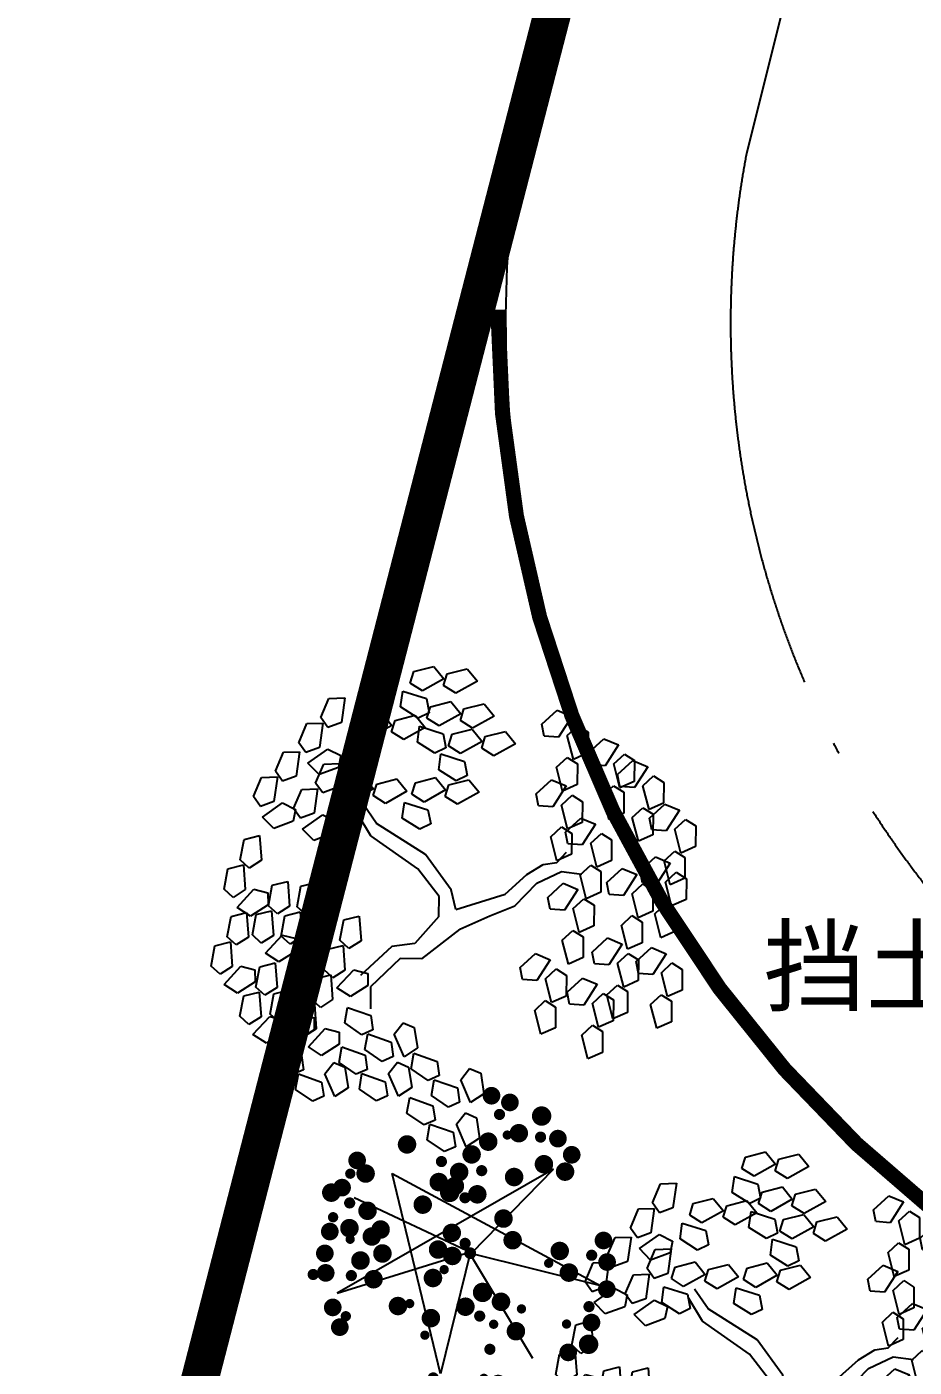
# Model space of a CAD drawing. Extents: x 302512 to 1034855, y -184136 to 410364.
# Drawn here: x 434111 to 445953, y -50571 to -32685 of the extents above; entities that cross this region are included whole.
import ezdxf
from ezdxf.enums import TextEntityAlignment as Align

# ---------------------------------------------------------------- set-up
doc = ezdxf.new("R2010")
doc.units = 0
doc.header["$MEASUREMENT"] = 0
doc.linetypes.add('ACAD_ISO04W100', pattern=[30.5, 24, -3, 0.5, -3])
doc.linetypes.add('DASHED2', pattern=[0.375, 0.25, -0.125])
for name, color, linetype in [('GREEN', 3, 'Continuous'), ('PUB_TEXT', 7, 'Continuous'), ('TREE2', 84, 'Continuous'), ('WZ', 2, 'Continuous'), ('红线', 20, 'Continuous'), ('道路线', 161, 'Continuous')]:
    doc.layers.add(name, color=color, linetype=linetype)
doc.styles.add('-黑体', font='', dxfattribs={"width": 0.8})
doc.styles.add('DIM', font='txt')
doc.styles.get('-黑体').set_extended_font_data('黑体')

# ---------------------------------------------------------------- blocks, each defined once
blk = doc.blocks.new('Plant22')
for p, q in [((-254, 2085), (138, -85)), ((-1850, -843), (452, 1797)), ((452, 1797), (949, -2202)), ((-1745, 1379), (138, -58)), ((2100, -398), (-1745, 1379)), ((138, -58), (-1850, -843)), ((112, -58), (-725, -1966)), ((949, -2202), (112, -58)), ((138, -85), (2100, -398))]:
    blk.add_line(p, q)
for points in [[(-490, 2451, 157, 157, 1), (-332, 2451, 157, 157, 1)], [(214, 2410, 150, 150, 1), (364, 2410, 150, 150, 1)], [(-311, 2351, 150, 150, 1), (-161, 2351, 150, 150, 1)], [(-6, 2374, 87.5, 87.5, 1), (81, 2374, 87.5, 87.5, 1)], [(112, 2163, 157, 157, 1), (269, 2163, 157, 157, 1)], [(-1391, 1943, 150, 150, 1), (-1241, 1943, 150, 150, 1)], [(-1040, 2089, 150, 150, 1), (-890, 2089, 150, 150, 1)], [(-778, 2184, 87.5, 87.5, 1), (-691, 2184, 87.5, 87.5, 1)], [(-421, 2095, 94.5, 94.5, 1), (-326, 2095, 94.5, 94.5, 1)], [(-1771, 1897, 94.5, 94.5, 1), (-1676, 1897, 94.5, 94.5, 1)], [(-1653, 1739, 150, 150, 1), (-1503, 1739, 150, 150, 1)], [(-804, 1850, 157, 157, 1), (-646, 1850, 157, 157, 1)], [(-385, 1771, 157, 157, 1), (-228, 1771, 157, 157, 1)], [(923, 1876, 157, 157, 1), (1080, 1876, 157, 157, 1)], [(-911, 1731, 78.7, 78.7, 1), (-832, 1731, 78.7, 78.7, 1)], [(-699, 1458, 157, 157, 1), (-542, 1458, 157, 157, 1)], [(-2062, 1302, 150, 150, 1), (-1912, 1302, 150, 150, 1)], [(-1411, 1357, 94.5, 94.5, 1), (-1316, 1357, 94.5, 94.5, 1)], [(-1144, 1379, 157, 157, 1), (-986, 1379, 157, 157, 1)], [(-516, 1405, 157, 157, 1), (-359, 1405, 157, 157, 1)], [(-2266, 1010, 150, 150, 1), (-2116, 1010, 150, 150, 1)], [(-1274, 1013, 157, 157, 1), (-1117, 1013, 157, 157, 1)], [(-830, 1144, 157, 157, 1), (-672, 1144, 157, 157, 1)], [(243, 1066, 157, 157, 1), (400, 1066, 157, 157, 1)], [(713, 1066, 157, 157, 1), (871, 1066, 157, 157, 1)], [(1055, 1231, 94.5, 94.5, 1), (1150, 1231, 94.5, 94.5, 1)], [(2432, 1185, 150, 150, 1), (2582, 1185, 150, 150, 1)], [(-2024, 1034, 87.5, 87.5, 1), (-1937, 1034, 87.5, 87.5, 1)], [(674, 813, 165, 165, 1), (839, 813, 165, 165, 1)], [(818, 804, 157, 157, 1), (975, 804, 157, 157, 1)], [(1053, 883, 157, 157, 1), (1211, 883, 157, 157, 1)], [(1420, 883, 157, 157, 1), (1577, 883, 157, 157, 1)], [(1760, 778, 157, 157, 1), (1917, 778, 157, 157, 1)], [(2279, 890, 94.5, 94.5, 1), (2374, 890, 94.5, 94.5, 1)], [(2520, 864, 150, 150, 1), (2670, 864, 150, 150, 1)], [(-1405, 412, 157, 157, 1), (-1248, 412, 157, 157, 1)], [(-228, 412, 157, 157, 1), (-71, 412, 157, 157, 1)], [(138, 386, 157, 157, 1), (295, 386, 157, 157, 1)], [(785, 548, 94.5, 94.5, 1), (880, 548, 94.5, 94.5, 1)], [(923, 412, 157, 157, 1), (1080, 412, 157, 157, 1)], [(1325, 584, 94.5, 94.5, 1), (1420, 584, 94.5, 94.5, 1)], [(2078, 580, 78.7, 78.7, 1), (2156, 580, 78.7, 78.7, 1)], [(2178, 438, 157, 157, 1), (2335, 438, 157, 157, 1)], [(2636, 291, 165, 165, 1), (2801, 291, 165, 165, 1)], [(-1217, 274, 78.7, 78.7, 1), (-1138, 274, 78.7, 78.7, 1)], [(-673, 203, 157, 157, 1), (-515, 203, 157, 157, 1)], [(-176, 151, 157, 157, 1), (-19, 151, 157, 157, 1)], [(1524, 72, 157, 157, 1), (1682, 72, 157, 157, 1)], [(-407, 130, 78.7, 78.7, 1), (-328, 130, 78.7, 78.7, 1)], [(66, -70, 100, 100, 1), (166, -70, 100, 100, 1)], [(155, 98, 94.5, 94.5, 1), (250, 98, 94.5, 94.5, 1)], [(2369, 98, 94.5, 94.5, 1), (2464, 98, 94.5, 94.5, 1)], [(-1505, -248, 78.7, 78.7, 1), (-1426, -248, 78.7, 78.7, 1)], [(-1248, -163, 157, 157, 1), (-1091, -163, 157, 157, 1)], [(844, -189, 157, 157, 1), (1002, -189, 157, 157, 1)], [(1995, -215, 157, 157, 1), (2152, -215, 157, 157, 1)], [(2491, -157, 150, 150, 1), (2641, -157, 150, 150, 1)], [(2486, -117, 87.5, 87.5, 1), (2573, -117, 87.5, 87.5, 1)], [(-751, -529, 157, 157, 1), (-594, -529, 157, 157, 1)], [(635, -529, 157, 157, 1), (792, -529, 157, 157, 1)], [(2100, -581, 157, 157, 1), (2257, -581, 157, 157, 1)], [(2403, -507, 150, 150, 1), (2553, -507, 150, 150, 1)], [(-2566, -770, 165, 165, 1), (-2401, -770, 165, 165, 1)], [(-388, -626, 165, 165, 1), (-223, -626, 165, 165, 1)], [(-2295, -886, 150, 150, 1), (-2145, -886, 150, 150, 1)], [(-2241, -902, 87.5, 87.5, 1), (-2154, -902, 87.5, 87.5, 1)], [(-2023, -783, 94.5, 94.5, 1), (-1928, -783, 94.5, 94.5, 1)], [(-709, -819, 94.5, 94.5, 1), (-614, -819, 94.5, 94.5, 1)], [(-333, -973, 157, 157, 1), (-175, -973, 157, 157, 1)], [(-2141, -1149, 135, 135, 1), (-2006, -1149, 135, 135, 1)], [(-2029, -1159, 78.8, 78.8, 1), (-1950, -1159, 78.8, 78.8, 1)], [(-677, -1093, 78.7, 78.7, 1), (-598, -1093, 78.7, 78.7, 1)], [(949, -1287, 157, 157, 1), (1106, -1287, 157, 157, 1)], [(-1974, -1411, 150, 150, 1), (-1824, -1411, 150, 150, 1)], [(-1069, -1287, 94.5, 94.5, 1), (-974, -1287, 94.5, 94.5, 1)], [(-594, -1470, 157, 157, 1), (-437, -1470, 157, 157, 1)], [(-191, -1327, 78.7, 78.7, 1), (-112, -1327, 78.7, 78.7, 1)], [(709, -1255, 78.7, 78.7, 1), (788, -1255, 78.7, 78.7, 1)], [(-2221, -1467, 94.5, 94.5, 1), (-2126, -1467, 94.5, 94.5, 1)], [(-1722, -1671, 120, 120, 1), (-1602, -1671, 120, 120, 1)], [(-1523, -1489, 78.7, 78.7, 1), (-1444, -1489, 78.7, 78.7, 1)], [(739, -1627, 157, 157, 1), (897, -1627, 157, 157, 1)], [(-1470, -1730, 135, 135, 1), (-1335, -1730, 135, 135, 1)], [(1235, -1772, 94.5, 94.5, 1), (1330, -1772, 94.5, 94.5, 1)], [(1528, -1790, 150, 150, 1), (1678, -1790, 150, 150, 1)], [(43, -2100, 78.7, 78.7, 1), (122, -2100, 78.7, 78.7, 1)], [(1265, -2052, 150, 150, 1), (1415, -2052, 150, 150, 1)], [(-369, -2402, 150, 150, 1), (-219, -2402, 150, 150, 1)], [(497, -2240, 94.5, 94.5, 1), (592, -2240, 94.5, 94.5, 1)], [(886, -2315, 150, 150, 1), (1036, -2315, 150, 150, 1)], [(-64, -2605, 165, 165, 1), (101, -2605, 165, 165, 1)], [(273, -2431, 150, 150, 1), (423, -2431, 150, 150, 1)]]:
    blk.add_lwpolyline(points, format="xyseb", close=True)
blk = doc.blocks.new('M_F18')
for p, q in [((-817, 1597), (-695, 1697)), ((-586, 1644), (-696, 1492)), ((-695, 1697), (-586, 1644)), ((-2, 1553), (59, 1699)), ((59, 1699), (179, 1703)), ((179, 1703), (155, 1517)), ((208, 1557), (250, 1658)), ((250, 1658), (341, 1647)), ((341, 1647), (406, 1503)), ((410, 1506), (470, 1652)), ((470, 1652), (591, 1656)), ((591, 1656), (566, 1470)), ((-1054, 1505), (-932, 1605)), ((-824, 1552), (-933, 1400)), ((-932, 1605), (-824, 1552)), ((-805, 1506), (-817, 1597)), ((52, 1478), (-2, 1553)), ((327, 1412), (208, 1557)), ((620, 1510), (662, 1612)), ((662, 1612), (753, 1600)), ((681, 1450), (742, 1595)), ((742, 1595), (863, 1600)), ((753, 1600), (818, 1456)), ((863, 1600), (838, 1414)), ((891, 1454), (933, 1555)), ((933, 1555), (1024, 1544)), ((1024, 1544), (1090, 1400)), ((-1042, 1414), (-1054, 1505)), ((-696, 1492), (-805, 1506)), ((-589, 1409), (-467, 1509)), ((-358, 1456), (-468, 1304)), ((-467, 1509), (-358, 1456)), ((155, 1517), (52, 1478)), ((406, 1503), (327, 1412)), ((464, 1432), (410, 1506)), ((566, 1470), (464, 1432)), ((739, 1365), (620, 1510)), ((735, 1375), (681, 1450)), ((818, 1456), (739, 1365)), ((1010, 1309), (891, 1454)), ((-1067, 1335), (-881, 1359)), ((-1032, 1219), (-1067, 1335)), ((-933, 1400), (-1042, 1414)), ((-881, 1359), (-817, 1269)), ((-827, 1317), (-704, 1418)), ((-596, 1365), (-705, 1212)), ((-704, 1418), (-596, 1365)), ((-577, 1318), (-589, 1409)), ((-353, 1287), (-231, 1387)), ((-122, 1334), (-232, 1182)), ((-231, 1387), (-122, 1334)), ((236, 1304), (277, 1406)), ((277, 1406), (369, 1394)), ((369, 1394), (434, 1250)), ((647, 1257), (689, 1359)), ((689, 1359), (780, 1347)), ((838, 1414), (735, 1375)), ((780, 1347), (846, 1204)), ((1090, 1400), (1010, 1309)), ((1041, 1252), (1101, 1398)), ((1101, 1398), (1222, 1403)), ((1222, 1403), (1197, 1217)), ((1251, 1257), (1292, 1358)), ((1292, 1358), (1384, 1347)), ((1384, 1347), (1449, 1203)), ((-817, 1269), (-875, 1198)), ((-814, 1226), (-827, 1317)), ((-705, 1212), (-814, 1226)), ((-590, 1196), (-468, 1296)), ((-468, 1304), (-577, 1318)), ((-359, 1243), (-469, 1090)), ((-468, 1296), (-359, 1243)), ((-340, 1196), (-353, 1287)), ((355, 1159), (236, 1304)), ((434, 1250), (355, 1159)), ((767, 1112), (647, 1257)), ((919, 1201), (961, 1302)), ((961, 1302), (1052, 1291)), ((1095, 1178), (1041, 1252)), ((1052, 1291), (1117, 1147)), ((1370, 1111), (1251, 1257)), ((-875, 1198), (-1032, 1219)), ((-1027, 1109), (-905, 1209)), ((-797, 1156), (-906, 1004)), ((-905, 1209), (-797, 1156)), ((-839, 1147), (-653, 1171)), ((-804, 1031), (-839, 1147)), ((-653, 1171), (-589, 1082)), ((-578, 1105), (-590, 1196)), ((-232, 1182), (-340, 1196)), ((182, 1055), (243, 1201)), ((243, 1201), (363, 1206)), ((363, 1206), (339, 1019)), ((392, 1059), (434, 1161)), ((434, 1161), (525, 1149)), ((525, 1149), (590, 1006)), ((846, 1204), (767, 1112)), ((1038, 1056), (919, 1201)), ((1117, 1147), (1038, 1056)), ((1197, 1217), (1095, 1178)), ((1449, 1203), (1370, 1111)), ((-1554, 1048), (-1446, 1103)), ((-1548, 890), (-1554, 1048)), ((-1446, 1103), (-1391, 923)), ((-1265, 1017), (-1143, 1117)), ((-1034, 1064), (-1144, 912)), ((-1143, 1117), (-1034, 1064)), ((-1015, 1018), (-1027, 1109)), ((-647, 1010), (-804, 1031)), ((-589, 1082), (-647, 1010)), ((-603, 1025), (-417, 1049)), ((-567, 909), (-603, 1025)), ((-469, 1090), (-578, 1105)), ((-417, 1049), (-353, 960)), ((236, 981), (182, 1055)), ((339, 1019), (236, 981)), ((511, 914), (392, 1059)), ((506, 886), (567, 1032)), ((567, 1032), (688, 1037)), ((688, 1037), (663, 851)), ((1278, 1004), (1320, 1105)), ((1320, 1105), (1411, 1094)), ((1411, 1094), (1477, 950)), ((-1391, 923), (-1468, 845)), ((-1252, 926), (-1265, 1017)), ((-1144, 912), (-1252, 926)), ((-906, 1004), (-1015, 1018)), ((-449, 837), (-327, 937)), ((-353, 960), (-411, 888)), ((-327, 937), (-218, 884)), ((590, 1006), (511, 914)), ((716, 890), (758, 992)), ((758, 992), (849, 981)), ((849, 981), (914, 837)), ((1146, 858), (1206, 1004)), ((1206, 1004), (1327, 1008)), ((1397, 859), (1278, 1004)), ((1327, 1008), (1303, 822)), ((1356, 862), (1398, 964)), ((1477, 950), (1397, 859)), ((1398, 964), (1489, 952)), ((1489, 952), (1554, 809)), ((-1625, 804), (-1517, 858)), ((-1468, 845), (-1548, 890)), ((-1517, 858), (-1462, 679)), ((-1278, 847), (-1091, 871)), ((-1242, 731), (-1278, 847)), ((-1091, 871), (-1027, 781)), ((-686, 745), (-564, 845)), ((-411, 888), (-567, 909)), ((-564, 845), (-456, 792)), ((-437, 746), (-449, 837)), ((-218, 884), (-328, 731)), ((420, 806), (461, 908)), ((461, 908), (553, 897)), ((560, 812), (506, 886)), ((553, 897), (618, 753)), ((663, 851), (560, 812)), ((835, 745), (716, 890)), ((914, 837), (835, 745)), ((953, 670), (1014, 816)), ((1014, 816), (1134, 821)), ((1134, 821), (1110, 635)), ((1200, 784), (1146, 858)), ((1303, 822), (1200, 784)), ((1475, 717), (1356, 862)), ((-1619, 646), (-1625, 804)), ((-1086, 710), (-1242, 731)), ((-1027, 781), (-1086, 710)), ((-674, 654), (-686, 745)), ((-456, 792), (-565, 639)), ((-328, 731), (-437, 746)), ((539, 661), (420, 806)), ((618, 753), (539, 661)), ((543, 648), (578, 751)), ((744, 638), (786, 739)), ((786, 739), (877, 728)), ((877, 728), (942, 584)), ((1163, 675), (1205, 776)), ((1205, 776), (1296, 765)), ((1296, 765), (1361, 621)), ((1554, 809), (1475, 717)), ((-1539, 601), (-1619, 646)), ((-1462, 679), (-1539, 601)), ((-1491, 533), (-1397, 695)), ((-1397, 695), (-1287, 692)), ((-1379, 579), (-1271, 633)), ((-1287, 692), (-1266, 603)), ((-1271, 633), (-1216, 454)), ((-1186, 520), (-1064, 620)), ((-1064, 620), (-955, 567)), ((-949, 611), (-826, 711)), ((-718, 658), (-827, 506)), ((-826, 711), (-718, 658)), ((-565, 639), (-674, 654)), ((456, 591), (543, 648)), ((605, 601), (754, 648)), ((863, 492), (744, 638)), ((1007, 596), (953, 670)), ((1110, 635), (1007, 596)), ((1282, 529), (1163, 675)), ((1361, 621), (1282, 529)), ((1383, 609), (1425, 711)), ((1425, 711), (1516, 699)), ((1516, 699), (1582, 556)), ((-1694, 532), (-1586, 586)), ((-1689, 374), (-1694, 532)), ((-1586, 586), (-1531, 407)), ((-1377, 491), (-1491, 533)), ((-1373, 421), (-1379, 579)), ((-1266, 603), (-1377, 491)), ((-1174, 429), (-1186, 520)), ((-955, 567), (-1065, 414)), ((-936, 520), (-949, 611)), ((-827, 506), (-936, 520)), ((-699, 574), (-513, 598)), ((-664, 459), (-699, 574)), ((-513, 598), (-449, 509)), ((377, 469), (456, 591)), ((473, 441), (605, 601)), ((594, 379), (654, 525)), ((654, 525), (775, 530)), ((775, 530), (750, 344)), ((942, 584), (863, 492)), ((1191, 422), (1232, 523)), ((1232, 523), (1324, 512)), ((1324, 512), (1389, 368)), ((1503, 464), (1383, 609)), ((1582, 556), (1503, 464)), ((-1293, 376), (-1373, 421)), ((-1216, 454), (-1293, 376)), ((-1065, 414), (-1174, 429)), ((-824, 338), (-981, 432)), ((-507, 438), (-664, 459)), ((-449, 509), (-507, 438)), ((289, 263), (377, 469)), ((394, 216), (473, 441)), ((804, 383), (846, 485)), ((846, 485), (937, 474)), ((937, 474), (1002, 330)), ((1310, 277), (1191, 422)), ((-1765, 287), (-1657, 342)), ((-1609, 329), (-1689, 374)), ((-1657, 342), (-1602, 162)), ((-1531, 407), (-1609, 329)), ((-1449, 334), (-1342, 389)), ((-1444, 176), (-1449, 334)), ((-1342, 389), (-1286, 209)), ((-1199, 349), (-1012, 373)), ((-1163, 234), (-1199, 349)), ((-1012, 373), (-949, 284)), ((-824, 235), (-990, 347)), ((-386, 282), (-824, 338)), ((648, 305), (594, 379)), ((750, 344), (648, 305)), ((923, 238), (804, 383)), ((1002, 330), (923, 238)), ((1389, 368), (1310, 277)), ((1409, 220), (1469, 366)), ((1469, 366), (1590, 370)), ((1590, 370), (1565, 184)), ((1619, 224), (1660, 325)), ((1660, 325), (1752, 314)), ((1752, 314), (1817, 170)), ((-1759, 129), (-1765, 287)), ((-1286, 209), (-1364, 131)), ((-1316, 63), (-1222, 226)), ((-1222, 226), (-1112, 223)), ((-1007, 213), (-1163, 234)), ((-1112, 223), (-1091, 133)), ((-949, 284), (-1007, 213)), ((-394, 159), (-824, 235)), ((-96, 122), (-386, 282)), ((0, 0), (289, 263)), ((254, 66), (394, 216)), ((831, 131), (873, 232)), ((873, 232), (964, 221)), ((964, 221), (1030, 77)), ((1076, 145), (1136, 291)), ((1136, 291), (1257, 295)), ((1257, 295), (1232, 109)), ((1286, 149), (1327, 250)), ((1327, 250), (1419, 239)), ((1463, 145), (1409, 220)), ((1419, 239), (1484, 95)), ((1738, 79), (1619, 224)), ((-1679, 84), (-1759, 129)), ((-1602, 162), (-1679, 84)), ((-1631, 16), (-1537, 179)), ((-1537, 179), (-1428, 176)), ((-1364, 131), (-1444, 176)), ((-1428, 176), (-1406, 86)), ((-1091, 133), (-1202, 21)), ((-158, 37), (-394, 159)), ((0, 0), (-96, 122)), ((951, -15), (831, 131)), ((1130, 70), (1076, 145)), ((1232, 109), (1130, 70)), ((1405, 4), (1286, 149)), ((1565, 184), (1463, 145)), ((1817, 170), (1738, 79)), ((-1517, -25), (-1631, 16)), ((-1406, 86), (-1517, -25)), ((-1202, 21), (-1316, 63)), ((-96, -103), (-158, 37)), ((88, -122), (254, 66)), ((1030, 77), (951, -15)), ((1484, 95), (1405, 4)), ((1646, -29), (1688, 72)), ((1688, 72), (1779, 61)), ((1779, 61), (1845, -83)), ((629, -193), (689, -48)), ((689, -48), (810, -43)), ((810, -43), (785, -229)), ((839, -189), (881, -88)), ((881, -88), (972, -99)), ((972, -99), (1037, -243)), ((1032, -212), (1092, -66)), ((1092, -66), (1213, -62)), ((1213, -62), (1188, -248)), ((1313, -104), (1355, -3)), ((1355, -3), (1446, -14)), ((1446, -14), (1512, -158)), ((1765, -174), (1646, -29)), ((1845, -83), (1765, -174)), ((-1686, -196), (-1592, -120)), ((-1647, -349), (-1686, -196)), ((-1592, -120), (-1500, -284)), ((-96, -103), (-175, -366)), ((88, -122), (-79, -451)), ((683, -268), (629, -193)), ((958, -334), (839, -189)), ((1242, -208), (1284, -106)), ((1284, -106), (1375, -118)), ((1432, -249), (1313, -104)), ((1375, -118), (1440, -262)), ((1512, -158), (1432, -249)), ((-1500, -284), (-1559, -377)), ((-1143, -337), (-1049, -261)), ((-1049, -261), (-957, -425)), ((785, -229), (683, -268)), ((1037, -243), (958, -334)), ((1086, -287), (1032, -212)), ((1188, -248), (1086, -287)), ((1361, -353), (1242, -208)), ((1440, -262), (1361, -353)), ((-1703, -450), (-1609, -374)), ((-1559, -377), (-1647, -349)), ((-1609, -374), (-1517, -538)), ((-1344, -422), (-1250, -345)), ((-1250, -345), (-1158, -509)), ((-1104, -490), (-1143, -337)), ((-740, -431), (-646, -355)), ((-646, -355), (-554, -519)), ((-175, -366), (-324, -460)), ((866, -442), (908, -341)), ((908, -341), (999, -352)), ((999, -352), (1065, -496)), ((1269, -461), (1311, -359)), ((1311, -359), (1402, -371)), ((1402, -371), (1468, -515)), ((-1664, -603), (-1703, -450)), ((-1515, -687), (-1458, -508)), ((-1458, -508), (-1350, -488)), ((-1350, -488), (-1310, -571)), ((-1305, -575), (-1344, -422)), ((-1158, -509), (-1217, -602)), ((-1016, -517), (-1104, -490)), ((-957, -425), (-1016, -517)), ((-701, -584), (-740, -431)), ((-324, -460), (-447, -761)), ((-79, -451), (-228, -516)), ((986, -587), (866, -442)), ((1065, -496), (986, -587)), ((1389, -606), (1269, -461)), ((-1576, -631), (-1664, -603)), ((-1517, -538), (-1576, -631)), ((-1310, -571), (-1395, -704)), ((-1361, -675), (-1267, -599)), ((-1217, -602), (-1305, -575)), ((-1267, -599), (-1175, -763)), ((-1160, -591), (-1066, -515)), ((-1121, -744), (-1160, -591)), ((-1066, -515), (-974, -679)), ((-757, -685), (-663, -609)), ((-613, -611), (-701, -584)), ((-663, -609), (-571, -773)), ((-554, -519), (-613, -611)), ((-228, -516), (-342, -807)), ((1468, -515), (1389, -606)), ((-1528, -769), (-1434, -693)), ((-1395, -704), (-1515, -687)), ((-1434, -693), (-1342, -857)), ((-1322, -828), (-1361, -675)), ((-1116, -733), (-1008, -713)), ((-974, -679), (-1033, -771)), ((-1008, -713), (-968, -796)), ((-972, -828), (-915, -649)), ((-915, -649), (-807, -629)), ((-767, -711), (-852, -844)), ((-807, -629), (-767, -711)), ((-718, -838), (-757, -685)), ((-1489, -922), (-1528, -769)), ((-1175, -763), (-1235, -856)), ((-1173, -912), (-1116, -733)), ((-1033, -771), (-1121, -744)), ((-968, -796), (-1053, -929)), ((-571, -773), (-630, -865)), ((-569, -922), (-512, -743)), ((-512, -743), (-404, -723)), ((-364, -805), (-449, -938)), ((-404, -723), (-364, -805)), ((-342, -807), (-272, -958)), ((-1342, -857), (-1401, -949)), ((-1235, -856), (-1322, -828)), ((-1053, -929), (-1173, -912)), ((-852, -844), (-972, -828)), ((-967, -910), (-873, -834)), ((-928, -1063), (-967, -910)), ((-873, -834), (-782, -998)), ((-748, -929), (-654, -852)), ((-630, -865), (-718, -838)), ((-654, -852), (-562, -1016)), ((-1545, -1023), (-1451, -947)), ((-1401, -949), (-1489, -922)), ((-1451, -947), (-1359, -1111)), ((-1169, -1023), (-1075, -946)), ((-1075, -946), (-983, -1110)), ((-782, -998), (-841, -1090)), ((-709, -1082), (-748, -929)), ((-562, -1016), (-621, -1109)), ((-449, -938), (-569, -922)), ((-434, -1022), (-248, -1004)), ((-248, -1004), (-187, -1095)), ((-26, -1056), (0, -949)), ((0, -949), (91, -946)), ((91, -946), (179, -1077)), ((-1506, -1176), (-1545, -1023)), ((-1359, -1111), (-1419, -1203)), ((-1357, -1260), (-1300, -1081)), ((-1300, -1081), (-1192, -1061)), ((-1192, -1061), (-1152, -1143)), ((-1130, -1176), (-1169, -1023)), ((-983, -1110), (-1042, -1203)), ((-985, -1164), (-891, -1088)), ((-841, -1090), (-928, -1063)), ((-891, -1088), (-799, -1251)), ((-765, -1182), (-671, -1106)), ((-621, -1109), (-709, -1082)), ((-671, -1106), (-580, -1270)), ((-403, -1138), (-434, -1022)), ((-187, -1095), (-247, -1164)), ((115, -1180), (-26, -1056)), ((179, -1077), (115, -1180)), ((170, -1125), (357, -1107)), ((357, -1107), (418, -1198)), ((579, -1159), (604, -1052)), ((604, -1052), (696, -1049)), ((696, -1049), (783, -1181)), ((-1419, -1203), (-1506, -1176)), ((-1152, -1143), (-1237, -1276)), ((-1186, -1276), (-1092, -1200)), ((-1042, -1203), (-1130, -1176)), ((-1092, -1200), (-1000, -1364)), ((-946, -1317), (-985, -1164)), ((-797, -1400), (-739, -1221)), ((-726, -1335), (-765, -1182)), ((-739, -1221), (-631, -1201)), ((-631, -1201), (-592, -1284)), ((-520, -1240), (-412, -1220)), ((-412, -1220), (-372, -1303)), ((-247, -1164), (-403, -1138)), ((-209, -1140), (-22, -1122)), ((-178, -1257), (-209, -1140)), ((-22, -1122), (38, -1214)), ((38, -1214), (-22, -1283)), ((202, -1241), (170, -1125)), ((418, -1198), (357, -1268)), ((719, -1283), (579, -1159)), ((783, -1181), (719, -1283)), ((-1237, -1276), (-1357, -1260)), ((-1147, -1429), (-1186, -1276)), ((-858, -1344), (-946, -1317)), ((-941, -1334), (-833, -1314)), ((-799, -1251), (-858, -1344)), ((-833, -1314), (-793, -1397)), ((-592, -1284), (-677, -1417)), ((-580, -1270), (-639, -1363)), ((-577, -1419), (-520, -1240)), ((-372, -1303), (-458, -1436)), ((-347, -1312), (-160, -1295)), ((-315, -1429), (-347, -1312)), ((-22, -1283), (-178, -1257)), ((-160, -1295), (-99, -1386)), ((62, -1347), (87, -1240)), ((87, -1240), (179, -1237)), ((179, -1237), (266, -1368)), ((357, -1268), (202, -1241)), ((395, -1243), (582, -1225)), ((427, -1360), (395, -1243)), ((582, -1225), (643, -1317)), ((643, -1317), (583, -1386)), ((-1000, -1364), (-1059, -1457)), ((-998, -1513), (-941, -1334)), ((-793, -1397), (-878, -1530)), ((-677, -1417), (-797, -1400)), ((-639, -1363), (-726, -1335)), ((-458, -1436), (-577, -1419)), ((-99, -1386), (-159, -1455)), ((-122, -1431), (65, -1413)), ((203, -1471), (62, -1347)), ((65, -1413), (126, -1504)), ((266, -1368), (203, -1471)), ((284, -1444), (471, -1426)), ((583, -1386), (427, -1360)), ((471, -1426), (532, -1518)), ((693, -1478), (718, -1371)), ((718, -1371), (810, -1368)), ((810, -1368), (897, -1500)), ((-1059, -1457), (-1147, -1429)), ((-878, -1530), (-998, -1513)), ((-785, -1519), (-598, -1501)), ((-753, -1636), (-785, -1519)), ((-598, -1501), (-537, -1593)), ((-376, -1553), (-351, -1446)), ((-351, -1446), (-259, -1443)), ((-159, -1455), (-315, -1429)), ((-259, -1443), (-172, -1575)), ((-90, -1547), (-122, -1431)), ((126, -1504), (66, -1574)), ((316, -1561), (284, -1444)), ((532, -1518), (471, -1587)), ((833, -1603), (693, -1478)), ((897, -1500), (833, -1603)), ((-537, -1593), (-598, -1662)), ((-560, -1637), (-373, -1620)), ((-236, -1678), (-376, -1553)), ((-373, -1620), (-312, -1711)), ((-172, -1575), (-236, -1678)), ((66, -1574), (-90, -1547)), ((471, -1587), (316, -1561)), ((509, -1562), (696, -1544)), ((541, -1679), (509, -1562)), ((696, -1544), (757, -1636)), ((-598, -1662), (-753, -1636)), ((-528, -1754), (-560, -1637)), ((-312, -1711), (-372, -1780)), ((697, -1705), (541, -1679)), ((757, -1636), (697, -1705)), ((-372, -1780), (-528, -1754))]:
    blk.add_line(p, q)
at = {"width": 0.8, "flags": 9}
for tag in ['XSIZE', 'YSIZE']:
    blk.add_attdef(tag, (0, 0), '', height=0.5, dxfattribs=at)
at = {"style": 'DIM', "flags": 1}
for tag in ['YVALUE', 'XVALUE']:
    blk.add_attdef(tag, (0, 0), '', height=0.02, dxfattribs=at)
blk = doc.blocks.new('Z')
at = {"layer": 'TREE2', "xscale": 1.755, "yscale": 1.755, "zscale": 1.755}
blk.add_blockref('M_F18', (0, 0), dxfattribs=at)

msp = doc.modelspace()

# ---------------------------------------------------------------- hatches: boundary and pattern name
at = {"linetype": 'ByBlock', "lineweight": 5}
h = msp.add_hatch(color=256, dxfattribs=at)
h.paths.add_polyline_path([(449238, -10247), (447442, -10200), (447475, -8963), (449271, -9010)], flags=16)
h.paths.add_polyline_path([(446475, -11002), (448198, -14687), (450305, -11104)], flags=17)
edge = h.paths.add_edge_path()
edge.add_line((499629, -17475), (302512, -12264))
edge.add_line((449254, -8002), (445944, -133199))

# ---------------------------------------------------------------- linework, layer by layer
msp.add_lwpolyline([(448546, -50007, 200, 200, -0.277632), (440396, -36460, 200, 200, -0.277632)], format="xyseb")
at = {"layer": 'PUB_TEXT', "linetype": 'DASHED2', "ltscale": 11501}
msp.add_lwpolyline([(608007, -19167, 500, 500, 0), (599137, -17197, 500, 500, 0), (598127, -21247, 500, 500, 0), (572297, -9157, 500, 500, 0), (560517, -5577, 500, 500, 0), (531277, -7547, 500, 500, 0), (511807, -11707, 500, 500, 0), (488907, -9117, 500, 500, 0), (483537, -7917, 500, 500, 0), (457917, 73, 500, 500, 0), (449617, 403, 500, 500, 0), (431477, -69887, 500, 500, 0), (494627, -111807, 500, 500, 0), (518427, -129957, 500, 500, 0), (548477, -156867, 500, 500, 0), (627907, -164037, 500, 500, 0)], format="xyseb", dxfattribs=at)
at = {"layer": '红线', "linetype": 'ACAD_ISO04W100', "ltscale": 300}
msp.add_lwpolyline([(450881, -5621), (443714, -34380, 0.425613), (453842, -48637, 0.371657)], format="xyb", dxfattribs=at)
at = {"layer": '道路线'}
msp.add_arc((455635, -36637), 15133, 164.8622, 242.0655, dxfattribs=at)

# ---------------------------------------------------------------- block references
at = {"rotation": 335.0351164104222}
for p in [(439838, -44465), (444263, -50942)]:
    msp.add_blockref('Z', p, dxfattribs=at)
at = {"layer": 'GREEN', "xscale": 0.7854479999999999, "yscale": 0.7854479999999999, "zscale": 0.7854479999999999, "rotation": 54.62201243227597}
msp.add_blockref('Plant22', (439931, -49093), dxfattribs=at)

# ---------------------------------------------------------------- texts
at = {"layer": 'WZ', "style": '-黑体'}
msp.add_text('挡土墙', height=1000, dxfattribs=at).set_placement((445988, -45202), align=Align.MIDDLE)

doc.saveas('drawing.dxf')
